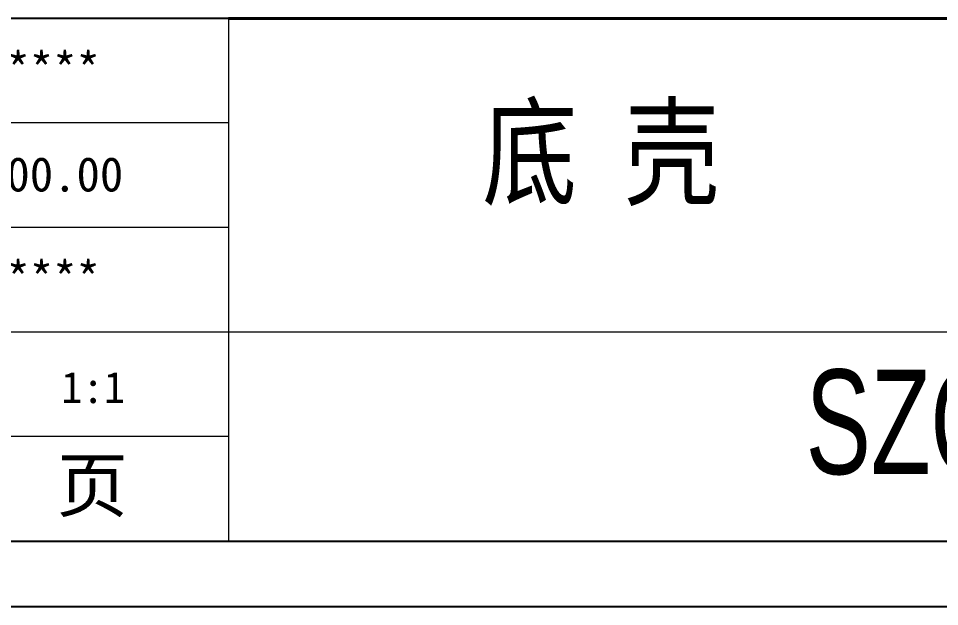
# Model space of a CAD drawing. Header units: inches. Extents: x 2647 to 4085, y 1129 to 1630.
# Drawn here: x 3749.6 to 3917.1, y 1131.5 to 1238.3 of the extents above; entities that cross this region are included whole.
import ezdxf

# ---------------------------------------------------------------- set-up
doc = ezdxf.new("R2010")
doc.units = ezdxf.units.IN
doc.header["$LTSCALE"] = 15
doc.layers.add('文字', color=81, linetype='Continuous')
doc.layers.add('粗实线', color=7, linetype='Continuous', lineweight=30)
doc.layers.add('细实线', color=3, linetype='Continuous', lineweight=9)
doc.styles.get("Standard").update_dxf_attribs({"font": 'txt', "bigfont": 'gbcbig.shx'})
doc.styles.add('宋体', font='', dxfattribs={"width": 0.8, "height": 3.5})
doc.styles.add('长仿宋', font='', dxfattribs={"width": 0.7, "height": 4})
doc.styles.get('宋体').set_extended_font_data('SimSun')
doc.styles.get('长仿宋').set_extended_font_data('SimSun')

msp = doc.modelspace()

# ---------------------------------------------------------------- linework, layer by layer
for p, q in [((3787.855, 1238.296), (3645.413, 1238.296)), ((3397.767, 1143.335), (4072.738, 1143.335)), ((3379.522, 1131.465), (4084.608, 1131.465))]:
    msp.add_line(p, q)
at = {"layer": '粗实线', "color": 7, "lineweight": 40}
msp.add_line((4072.738, 1238.296), (3787.855, 1238.296), dxfattribs=at)
at = {"layer": '细实线', "color": 7}
for p, q in [((3787.855, 1238.296), (3787.855, 1143.335)), ((3787.855, 1219.304), (3645.413, 1219.304)), ((3787.855, 1200.312), (3645.413, 1200.312)), ((4072.738, 1181.319), (3645.413, 1181.319)), ((3787.855, 1162.327), (3645.413, 1162.327))]:
    msp.add_line(p, q, dxfattribs=at)

# ---------------------------------------------------------------- texts
at = {"char_height": 6.24592, "width": 3549.86686, "attachment_point": 1}
for s, insert in [('{\\fSimHei|b0|i0|c134|p49;*********}', (3726.209, 1232.103)), ('{\\fSimHei|b0|i0|c134|p49;2018.00.00}', (3726.209, 1213.111)), ('{\\fSimHei|b0|i0|c134|p49;*********}', (3726.209, 1194.119))]:
    msp.add_mtext(s, dxfattribs=dict(at, insert=insert))
at = {"layer": '文字', "color": 0, "insert": (3833.958, 1221.9), "char_height": 15.8269, "width": 202.34061, "attachment_point": 1, "style": '宋体'}
msp.add_mtext('底 壳', dxfattribs=at)
at = {"layer": '粗实线', "insert": (3892.774, 1174.519), "char_height": 18.99222, "width": 212.97898, "attachment_point": 1, "style": '长仿宋'}
msp.add_mtext('{\\fSTXinwei|b0|i0|c134|p2;SZOMK}', dxfattribs=at)
at = {"layer": '细实线', "color": 7, "attachment_point": 1}
for s, insert, char_height, width in [('{\\fSimSun|b0|i0|c134|p54;1:1}', (3757.408, 1174.127), 5.69767, 25.01099), ('{\\fSimSun|b0|i0|c134|p54; 共   页}', (3717.796, 1158.256), 9.49611, 71.22084)]:
    msp.add_mtext(s, dxfattribs=dict(at, insert=insert, char_height=char_height, width=width))

doc.saveas('drawing.dxf')
